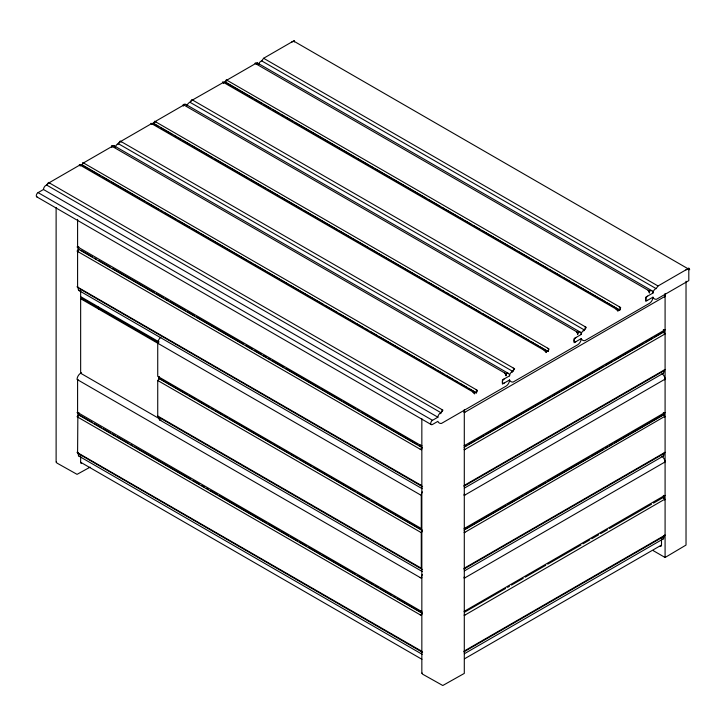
<?xml version="1.0" encoding="UTF-8"?>
<svg xmlns="http://www.w3.org/2000/svg" width="726" height="726" viewBox="0 0 726 726"><rect width="100%" height="100%" fill="white"/><g stroke="black" fill="none" stroke-linecap="round" stroke-linejoin="round"><path stroke-width="1.09" d="M117.657 144.61L120.217 141.053L512.837 367.728L513.935 369.162L512.737 371.385A3.494 2.015 -60 0 0 509.561 375.832A5.073 2.931 -60 0 0 506.476 373.509L506.004 375.814L506.004 373.745L111.595 146.035L112.067 145.799A5.073 2.931 -60 0 1 115.062 147.106M186.972 105.814A3.494 2.015 -60 0 1 190.012 102.293L191.9 99.671L193.697 100.705L584.512 326.346L585.61 327.78L584.412 330.003A3.494 2.015 -60 0 0 581.236 334.45A5.073 2.931 -60 0 0 578.15 332.127L577.687 334.432L577.687 332.363L183.279 104.653L183.279 106.114L183.56 105.143L184.54 105.388M689.7 269.754L688.802 268.203L658.019 285.98L656.122 288.603A3.494 2.015 -60 0 0 652.946 293.05A5.073 2.931 -60 0 0 649.834 290.745L649.362 293.05L649.362 290.981L254.953 63.271L255.425 63.035A5.073 2.931 -60 0 1 258.42 64.333M652.946 293.05L645.777 297.188L645.777 301.326L652.946 297.188A9.011 5.2 -60 0 0 656.531 299.257L688.802 280.626L688.802 268.203M664.653 296.571L464.295 412.577L464.268 412.023A5.073 2.931 60 0 0 464.177 411.433M664.653 379.38L464.295 495.386L464.268 494.823A5.073 2.931 60 0 0 464.177 494.243M664.653 462.181L464.295 578.186L464.268 577.633A5.073 2.931 60 0 0 464.177 577.043M664.653 412.667L464.295 528.501M664.653 495.468L464.295 611.31M111.75 147.342L112.067 145.799M80.595 165.401L79.751 165.074L79.96 165.764L79.325 164.666L473.733 392.376L474.632 393.928A1.27 0.735 -60 0 1 475.53 392.376A1.27 0.735 -60 0 1 476.419 392.893L476.891 390.552L475.53 389.272L82.909 162.597L82.02 165.183L86.92 168.015M152.279 124.019L151.435 123.692L151.643 124.382L151.008 123.284L545.417 350.994L546.306 352.546A1.27 0.735 -60 0 1 547.204 350.994A1.27 0.735 -60 0 1 548.103 351.511L548.575 349.17L547.204 347.89L154.593 121.215L153.694 123.801A1.27 0.735 -60 0 0 152.914 123.22A1.27 0.735 -60 0 0 151.934 124.545M607.027 302.76L619.786 310.129L620.249 307.788L618.888 306.499L226.267 79.833L225.378 82.419L252.848 98.273M476.683 392.131L477.318 390.307L476.047 389.581M548.357 350.749L549.001 348.925L547.731 348.19M620.04 309.367L620.676 307.534L619.405 306.808M78.853 288.585L77.591 287.115L77.591 250.924L78.853 249.045A1.27 0.735 -60 0 1 77.963 248.655A1.27 0.735 -60 0 1 78.617 247.139M78.853 454.195L77.591 452.715L77.854 415.889L78.853 414.655L92.583 422.577M82.283 164.43L83.054 163.168L111.886 146.534L112.866 146.77M153.957 123.048L154.738 121.786L183.56 105.143M225.641 81.657L226.412 80.404L255.243 63.761L256.224 64.006M90.124 467.145L77.056 474.35L56.819 462.997L56.347 461.863M464.295 409.573L464.295 673.41L442.787 685.507L422.541 674.145L422.069 673.011M686.025 281.225L686.025 545.063L665.089 557.486L653.355 550.716M509.588 375.814L502.419 379.952L502.419 384.099L509.588 379.952A5.073 2.931 -60 0 1 506.004 386.168L441.462 423.43A9.011 5.2 -60 0 1 437.878 421.352L432.496 424.465A2.532 1.461 -60 0 1 430.709 423.43A2.532 1.461 -60 0 1 432.496 420.318L437.878 417.214A3.494 2.015 -60 0 1 441.054 412.767L442.252 410.553L441.154 409.11L50.33 183.478L48.542 182.444L46.645 185.057A3.494 2.015 -60 0 0 43.469 189.504L38.097 192.617A2.532 1.461 -60 0 0 36.364 195.149A2.532 1.461 -60 0 0 37.198 196.991M258.683 64.405A3.494 2.015 -60 0 1 261.723 60.893L263.611 58.271L294.393 40.493L294.393 41.963L293.74 41.2L291.489 42.181M440.383 413.702L441.054 412.767L46.645 185.057M512.066 372.311L512.737 371.385L118.329 143.675A3.494 2.015 -60 0 0 115.298 147.196M583.74 330.929L584.412 330.003L190.012 102.293M441.127 412.658L442.951 410.154L441.671 409.428M512.81 371.276L514.625 368.763L513.355 368.037M584.494 329.894L586.309 327.381L585.038 326.655M46.727 184.958L48.415 183.17L79.751 165.074M118.411 143.566L120.099 141.788L151.435 123.692M190.094 102.184L191.773 100.406L223.463 82.374L617.091 309.612L617.989 311.164A1.27 0.735 -60 0 1 618.888 309.612A1.27 0.735 -60 0 1 619.786 310.129L225.114 81.838L225.378 82.419A1.27 0.735 -60 0 0 224.597 81.838A1.27 0.735 -60 0 0 223.617 83.163M160.945 419.991A3.494 2.015 -60 0 1 159.058 417.459L157.733 416.043L157.733 380.497L159.529 378.428L186.954 394.263M157.733 416.043L421.271 568.195L421.271 532.648L422.468 531.269M78.335 249.653L77.056 251.114L421.271 449.839M78.335 415.254L77.056 416.724L421.271 615.448M663.292 371.385L664.653 369.743L464.295 485.385M663.292 454.195L664.653 452.543L464.295 568.195M663.292 536.995L664.653 535.352L464.295 650.995M663.818 370.823L665.089 369.461L664.435 369.843M663.818 453.632L665.089 452.271L664.435 452.643M663.818 536.432L665.089 535.071L664.435 535.452M78.217 247.639L78.853 246.976M78.217 413.248L78.853 412.577M464.295 449.839L664.172 334.441L664.653 333.67L663.292 331.846A1.27 0.735 60 0 0 664.181 331.455A1.27 0.735 60 0 0 663.528 329.949M464.295 532.648L664.653 416.47L663.292 414.646L631.947 432.741M464.295 615.448L664.653 499.279L663.292 497.455L653.5 503.109M464.159 485.612L464.939 485.022M464.159 568.413L464.939 567.823M464.159 651.222L464.939 650.632M664.435 330.149L663.818 329.776L665.089 329.776L464.295 445.7M421.969 448.949L420.163 449.194M421.969 614.559L420.163 614.804M422.323 574.656A5.073 2.931 -60 0 0 421.298 577.633L421.271 578.186L77.056 379.462L77.092 378.899A5.073 2.931 -60 0 1 80.65 373.246L80.65 298.722L81.539 298.204L158.332 342.536M81.539 372.728L80.65 373.246L159.375 418.702M581.272 334.432L574.094 338.57L574.094 342.708L581.272 338.57A9.011 5.2 -60 0 0 584.82 340.657L649.362 303.395A5.073 2.931 -60 0 0 652.946 297.188M464.459 446.635L466.419 445.51M468.379 444.376L475.24 440.419M477.2 439.284L484.051 435.328M486.012 434.202L528.129 409.881M530.089 408.747L545.761 399.699M547.713 398.574L550.653 396.877M552.613 395.743L559.474 391.786M561.425 390.652L568.286 386.695M570.246 385.57L603.542 366.34M605.502 365.205L612.363 361.249M614.323 360.123L621.175 356.157M623.135 355.032L629.996 351.075M631.947 349.941L643.708 343.153M645.659 342.028L652.52 338.062M654.48 336.937L662.312 332.408M464.114 447.27L663.927 331.909M463.95 486.238L663.764 370.886A3.494 2.015 60 0 1 662.575 373.527M464.341 488.144L663.174 373.345M464.459 529.445L505.595 505.695M507.556 504.561L519.317 497.773M521.268 496.648L523.228 495.513M525.188 494.379L528.129 492.691M530.089 491.556L536.941 487.6M538.901 486.465L545.761 482.509M547.713 481.374L589.83 457.062M591.79 455.928L603.542 449.14M605.502 448.015L607.462 446.88M609.423 445.755L612.363 444.058M614.323 442.924L621.175 438.967M623.135 437.832L629.996 433.876M464.114 530.071L663.927 414.709M463.95 569.048L663.764 453.686A3.494 2.015 60 0 1 662.23 456.309M464.341 570.945L663.174 456.155M464.459 612.245L505.595 588.496M507.556 587.37L509.516 586.236M511.476 585.102L523.228 578.323M525.188 577.188L545.761 565.309M547.713 564.184L581.018 544.954M582.978 543.828L589.83 539.863M591.79 538.737L598.651 534.781M600.611 533.646L607.462 529.69M609.423 528.555L651.54 504.243M463.95 651.848L663.764 536.496A3.494 2.015 60 0 1 661.876 539.019M464.341 653.754L663.174 538.955M464.631 658.727L661.504 545.063L661.504 538.855M664.435 412.949L665.089 412.577M664.435 495.758L665.089 495.386M664.435 297.025L665.052 296.099A5.073 2.931 60 0 0 664.608 294.302M664.435 379.825L665.052 378.899A5.073 2.931 60 0 0 661.967 373.554M664.435 462.634L665.052 461.7A5.073 2.931 60 0 0 661.967 456.355M664.435 334.287L665.089 333.915L663.818 332.454M664.435 417.087L665.089 416.724L663.818 415.254M664.435 499.896L665.089 499.524L663.818 498.063M685.898 269.89L688.148 268.91L688.793 269.673M183.279 104.653L183.742 104.417A5.073 2.931 -60 0 1 186.736 105.724M649.362 290.981L649.834 290.745M577.687 332.363L578.15 332.127M506.004 373.745L506.476 373.509M464.939 445.328L464.159 445.619M464.939 528.129L464.159 528.419M464.939 610.938L464.159 611.228M421.271 445.7L77.854 247.003M421.271 611.31L77.854 412.604M464.939 412.205L464.159 412.332M464.939 495.005L464.159 495.132M464.939 577.814L464.159 577.941M464.939 449.467L464.159 449.43M464.939 532.267L464.159 532.231M464.939 615.076L464.159 615.04M191.773 100.406L193.161 100.415M120.099 141.788L121.487 141.797M48.415 183.17L49.804 183.179M421.969 577.724L420.163 577.542M226.412 80.404L227.537 80.568M154.738 121.786L155.854 121.95M83.054 163.168L84.18 163.332M77.591 287.115L421.271 485.385M77.591 452.715L421.271 650.995M78.335 246.976L77.056 246.976L78.172 247.611M78.335 412.586L77.056 412.577L78.172 413.221M421.969 445.673L420.163 445.056M421.969 611.283L420.163 610.666M294.275 41.427L688.684 269.137M263.611 58.271L658.019 285.98M261.723 60.893L656.122 288.603M257.494 63.017L651.903 290.727M254.808 99.408L261.678 103.373M263.638 104.508L270.508 108.473M272.468 109.608L279.338 113.574M281.298 114.699L284.238 116.405M286.207 117.539L293.068 121.496M295.037 122.63L342.127 149.819M344.088 150.954L350.957 154.919M352.918 156.054L354.878 157.188M356.847 158.322L368.617 165.12M370.578 166.245L373.527 167.951M375.487 169.085L382.357 173.042M384.317 174.176L391.187 178.142M393.147 179.277L426.507 198.534M428.467 199.668L440.237 206.465M442.198 207.6L444.167 208.734M446.127 209.868L457.897 216.666M459.857 217.791L462.807 219.497M464.767 220.631L471.637 224.588M473.597 225.722L480.467 229.688M482.427 230.823L515.787 250.08M517.747 251.214L529.517 258.011M531.486 259.146L533.447 260.28M535.407 261.414L547.177 268.212M549.146 269.337L552.087 271.043M554.047 272.177L560.917 276.143M562.877 277.268L569.747 281.234M571.707 282.369L605.067 301.626M185.811 104.399L580.219 332.109M154.674 124.364L158.604 126.633M160.564 127.767L172.334 134.564M174.294 135.698L176.264 136.824M178.224 137.958L181.164 139.664M183.124 140.79L189.994 144.755M191.954 145.89L212.564 157.787M214.524 158.921L247.884 178.179M249.844 179.313L261.614 186.11M263.583 187.244L265.544 188.37M267.504 189.504L279.274 196.301M281.243 197.436L301.844 209.333M303.804 210.467L337.163 229.725M339.124 230.859L350.903 237.656M352.863 238.79L354.823 239.916M356.784 241.05L368.563 247.847M370.523 248.982L377.393 252.947M379.353 254.082L391.123 260.879M393.084 262.013L426.443 281.271M428.404 282.405L440.183 289.202M442.143 290.336L444.103 291.471M446.063 292.596L449.013 294.302M450.973 295.428L457.843 299.393M459.803 300.528L466.673 304.493M468.633 305.628L480.403 312.425M482.363 313.559L515.723 332.817M517.692 333.951L529.463 340.748M531.423 341.882L533.383 343.017M535.352 344.142L538.293 345.848M540.253 346.974L547.123 350.939M114.127 145.781L508.536 373.491M88.881 169.149L100.66 175.946M102.62 177.08L109.49 181.046M111.45 182.181L144.81 201.438M146.77 202.572L158.54 209.369M160.5 210.495L162.47 211.629M164.43 212.763L176.2 219.561M178.16 220.695L189.94 227.492M191.9 228.626L198.77 232.592M200.73 233.727L234.09 252.984M236.05 254.118L247.82 260.915M249.789 262.05L251.75 263.175M253.71 264.309L265.48 271.107M267.449 272.241L279.22 279.038M281.18 280.172L288.05 284.138M290.01 285.273L323.369 304.53M325.33 305.664L337.109 312.461M339.069 313.596L354.769 322.653M356.729 323.787L363.599 327.753M365.559 328.887L368.499 330.584M370.46 331.718L377.329 335.684M379.29 336.819L426.389 364.007M428.349 365.142L435.219 369.098M437.179 370.233L444.049 374.199M446.009 375.333L452.879 379.299M454.839 380.433L457.779 382.13M459.74 383.264L466.609 387.23M468.569 388.365L475.439 392.33M43.469 189.504L437.878 417.214M38.097 192.617L432.496 420.318M36.826 196.882L431.235 424.583M80.813 250.171L92.583 256.968M94.543 258.102L96.504 259.236M98.464 260.362L110.234 267.159M112.194 268.293L154.366 292.642M156.326 293.767L163.187 297.733M165.147 298.867L168.096 300.564M170.056 301.698L185.747 310.755M187.707 311.89L194.568 315.846M196.528 316.981L243.6 344.16M245.56 345.295L252.43 349.251M254.39 350.386L261.251 354.352M263.22 355.486L266.161 357.183M268.121 358.317L270.081 359.443M272.041 360.577L283.812 367.374M285.772 368.509L319.113 387.757M321.074 388.891L341.665 400.779M343.634 401.914L355.395 408.702M357.355 409.836L359.325 410.97M361.285 412.105L373.046 418.893M375.015 420.027L417.178 444.376M419.138 445.501L422.078 447.207M78.217 249.109L422.432 447.833M422.596 486.81L78.381 288.077A3.494 2.015 -60 0 0 79.57 290.718M78.98 290.545L422.205 488.707M80.65 290.445L80.65 296.653L159.094 341.946M80.65 298.722L157.433 343.053M157.733 343.235L421.271 495.386L421.271 528.501L157.733 376.349L157.733 343.235A5.073 2.931 -60 0 1 160.854 337.327M188.914 395.389L195.775 399.354M197.735 400.48L209.487 407.268M211.447 408.402L213.408 409.537M215.368 410.662L222.229 414.619M224.189 415.753L227.129 417.45M229.089 418.584L271.215 442.905M273.167 444.031L280.027 447.996M281.987 449.122L288.848 453.088M290.808 454.213L293.749 455.91M295.7 457.044L297.66 458.179M299.62 459.304L311.381 466.092M313.342 467.226L355.468 491.547M357.428 492.682L364.28 496.638M366.24 497.773L369.18 499.47M371.14 500.595L373.1 501.73M375.061 502.855L381.912 506.821M383.873 507.946L422.087 530.007M158.894 378.482L422.432 530.633M157.733 380.497L421.271 532.648M159.058 417.459L422.596 569.611M159.647 419.927L422.205 571.507M94.543 423.712L101.404 427.668M103.373 428.803L110.234 432.769M112.194 433.903L115.135 435.6M117.095 436.734L128.865 443.522M130.825 444.657L132.785 445.791M134.755 446.926L190.648 479.196M192.608 480.331L199.478 484.287M201.438 485.422L204.378 487.119M206.338 488.253L208.298 489.388M210.259 490.522L217.128 494.479M219.089 495.613L266.161 522.793M268.121 523.927L279.891 530.715M281.851 531.849L288.712 535.815M290.672 536.941L297.542 540.906M299.502 542.041L306.363 546.006M308.323 547.132L320.093 553.929M322.054 555.063L355.395 574.311M357.355 575.446L364.225 579.412M366.185 580.537L373.046 584.503M375.015 585.637L377.956 587.334M379.916 588.468L391.686 595.266M393.646 596.391L395.606 597.525M397.567 598.66L422.078 612.817M78.217 414.709L422.432 613.443M78.172 452.915L77.056 452.271L78.335 453.632L422.596 652.42M78.98 456.155L422.205 654.317M80.65 456.055L80.65 462.262L421.915 659.29M223.953 82.637L222.682 81.902L223.327 83L223.118 82.31M78.172 287.305L77.056 286.661L78.335 288.022M420.163 484.75L421.969 486.166M420.163 650.36L421.969 651.776M615.83 308.877L617.726 310.701M544.146 350.259L546.043 352.092M472.463 391.65L474.368 393.474M648.091 290.246L649.362 292.442M576.417 331.628L577.678 333.824M504.733 373.019L506.004 375.206M78.172 380.097L77.591 379.435L77.591 412.722M78.172 251.75L77.591 250.924M78.172 417.359L77.591 416.533M663.292 329.776L663.927 330.448M663.292 412.577L663.927 413.248M663.292 495.386L663.927 496.058M548.103 351.511L153.431 123.22L153.694 123.801M476.419 392.893L81.757 164.602L82.02 165.183A1.27 0.735 -60 0 0 81.239 164.611A1.27 0.735 -60 0 0 80.25 165.936M665.089 293.649L665.089 557.486M421.842 418.63L421.842 673.41M98.573 307.125L98.573 309.394M77.591 219.379L77.591 247.112M56.12 207.482L56.12 462.262M81.539 463.542A2.532 1.461 -60 0 1 80.65 462.262M78.853 414.655A1.27 0.735 -60 0 1 77.963 414.265A1.27 0.735 -60 0 1 78.617 412.749M79.914 456.309A3.494 2.015 -60 0 1 78.381 453.686M159.293 378.518A1.27 0.735 -60 0 1 158.631 377.91A1.27 0.735 -60 0 1 159.293 376.522M421.271 495.386A5.073 2.931 -60 0 1 422.323 491.847M81.539 297.932A2.532 1.461 -60 0 1 80.65 296.653M663.528 412.749A1.27 0.735 60 0 1 664.181 414.265A1.27 0.735 60 0 1 663.292 414.646M661.504 545.063A2.532 1.461 60 0 1 660.17 546.297M663.528 495.549A1.27 0.735 60 0 1 664.181 497.065A1.27 0.735 60 0 1 663.292 497.455M575.863 341.692A2.532 1.461 -60 0 1 574.066 340.657A2.532 1.461 -60 0 1 575.863 337.554M647.574 300.292A2.532 1.461 -60 0 1 645.777 299.257A2.532 1.461 -60 0 1 647.574 296.154M504.18 383.074A2.532 1.461 -60 0 1 502.383 382.039A2.532 1.461 -60 0 1 504.18 378.936M509.561 379.97A9.011 5.2 -60 0 0 513.146 382.039L577.687 344.777A5.073 2.931 -60 0 0 581.272 338.57"/></g></svg>
